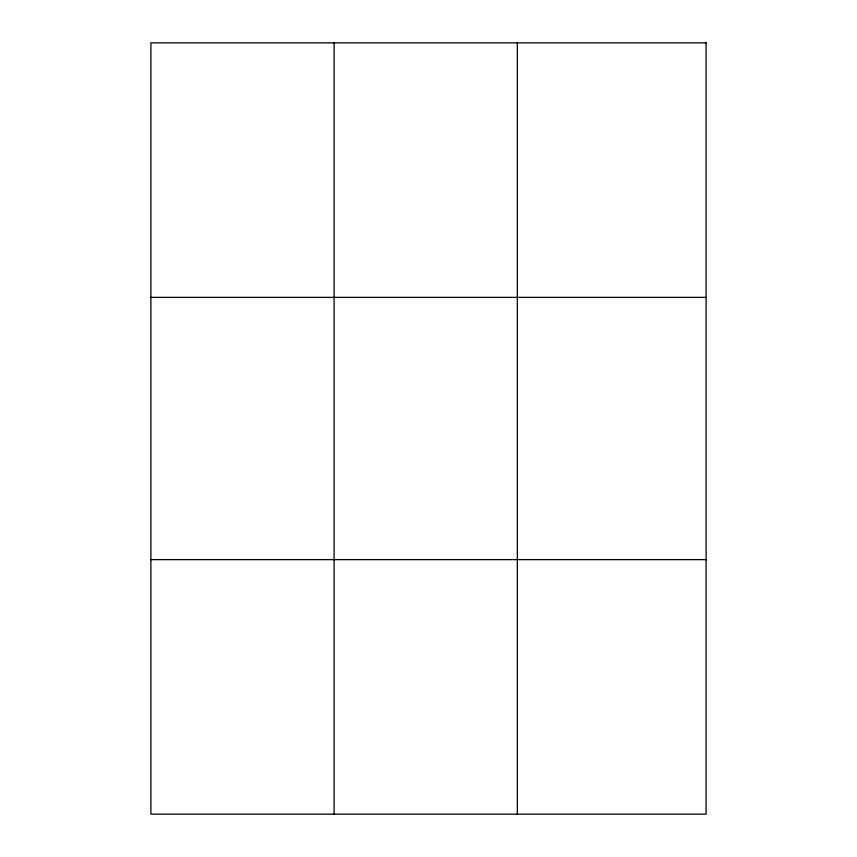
<?xml version="1.0" encoding="UTF-8"?>
<svg xmlns="http://www.w3.org/2000/svg" width="857" height="857" viewBox="0 0 857 857"><rect width="100%" height="100%" fill="white"/><g stroke="black" fill="none" stroke-linecap="round" stroke-linejoin="round"><path stroke-width="1.29" d="M334.112 814.15L334.112 42.85M517.328 814.15L517.328 42.85M150.896 297.379L706.104 297.379M150.896 559.621L706.104 559.621M706.104 42.85L706.104 814.15L150.896 814.15L150.896 42.85L706.104 42.85"/></g></svg>
